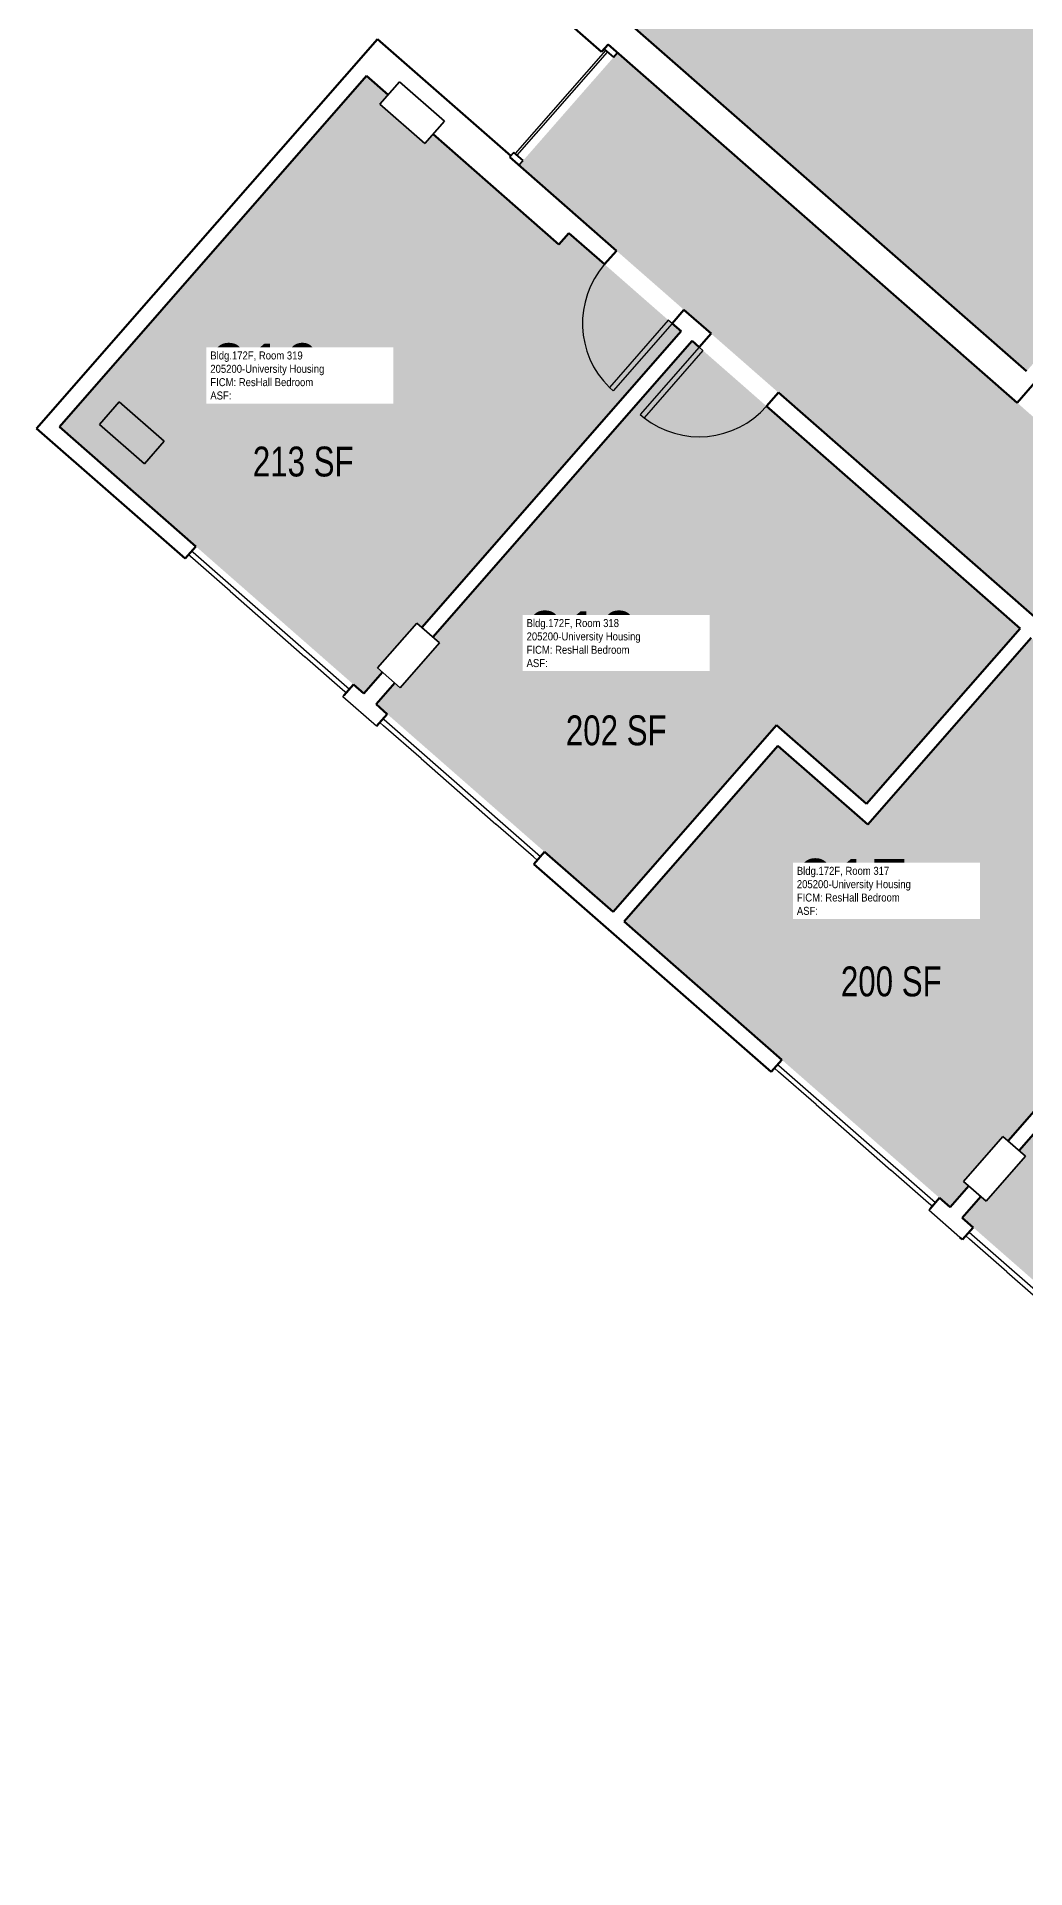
# Model space of a CAD drawing. Header units: inches. Extents: x 69234239 to 69236626, y 27656166 to 27658522.
# Drawn here: x 69234239 to 69234637, y 27657271 to 27658007 of the extents above; entities that cross this region are included whole.
import ezdxf
from ezdxf.enums import TextEntityAlignment as Align

# ---------------------------------------------------------------- set-up
doc = ezdxf.new("R2010")
doc.units = ezdxf.units.IN
doc.header["$LTSCALE"] = 100
doc.header["$MEASUREMENT"] = 0
for name, color, linetype in [('A-COLS', 5, 'CONTINUOUS'), ('A-DOOR', 2, 'CONTINUOUS'), ('A-GLAZ', 1, 'CONTINUOUS'), ('A-IDEN-RNUM', 7, 'CONTINUOUS'), ('A-IDEN-SNUM', 4, 'CONTINUOUS'), ('A-IDEN-VNUM', 4, 'CONTINUOUS'), ('A-WALL', 5, 'CONTINUOUS'), ('AREA-TEXT', 3, 'CONTINUOUS'), ('Rooms-Category-Color', 7, 'CONTINUOUS'), ('Rooms-College-Color', 7, 'CONTINUOUS'), ('Rooms-Department-Color', 7, 'CONTINUOUS'), ('Rooms-Division-Color', 7, 'CONTINUOUS'), ('Rooms-Information', 7, 'CONTINUOUS')]:
    doc.layers.add(name, color=color, linetype=linetype)
doc.styles.add('CP_AREA', font='arial.ttf', dxfattribs={"height": 15})
doc.styles.add('CP_ROOMSNUMBER', font='arial.ttf', dxfattribs={"height": 1})
doc.styles.add('CP_ROOMVNUMBER', font='arial.ttf', dxfattribs={"width": 0.85, "height": 0.075})

# ---------------------------------------------------------------- blocks, each defined once
blk = doc.blocks.new('08_Single-Flush - 08_Single-Flush_3_-0_ x 7_-0_-5597139-LEVEL 3')
at = {"layer": 'A-DOOR', "color": 7}
for p, q in [((16, -3.62), (16, -39.57)), ((18, -3.62), (16, -3.62)), ((18, -3.62), (18, -39.57)), ((18, -39.57), (16, -39.57))]:
    blk.add_line(p, q, dxfattribs=at)
at = {"layer": 'A-DOOR', "lineweight": 25}
blk.add_arc((18, -3.62), 36, 180, 266.81526, dxfattribs=at)
blk = doc.blocks.new('08_Single-Flush - 08_Single-Flush_3_-0_ x 7_-0_-5597140-LEVEL 3')
at = {"layer": 'A-DOOR', "color": 7}
for p, q in [((16, 3.62), (16, 39.57)), ((18, 39.57), (16, 39.57)), ((18, 3.62), (18, 39.57)), ((18, 3.62), (16, 3.62))]:
    blk.add_line(p, q, dxfattribs=at)
at = {"layer": 'A-DOOR', "lineweight": 25}
blk.add_arc((18, 3.62), 36, 93.18474, 180, dxfattribs=at)

msp = doc.modelspace()

# ---------------------------------------------------------------- hatches: boundary and pattern name
at = {"layer": 'Rooms-Category-Color', "true_color": 0x728ef3}
for points in [[(69234474.84, 27658015.05), (69234477.04, 27658013.12), (69234478.93, 27658011.47), (69234491.69, 27658000.3), (69234637.24, 27657872.83), (69234695.94, 27657939.86), (69234792.97, 27658050.67), (69234834.23, 27658097.78), (69234675.91, 27658236.42), (69234674.03, 27658238.07), (69234671.83, 27658239.99), (69234568.96, 27658330.08), (69234371.97, 27658105.13)], [(69234380.68, 27657983.86), (69234372.03, 27657991.43), (69234248.6, 27657850.48), (69234370.96, 27657743.33), (69234378.45, 27657751.89), (69234376.46, 27657753.63), (69234390.13, 27657769.24), (69234392.27, 27657771.68), (69234394.26, 27657769.94), (69234498.41, 27657888.87), (69234453.35, 27657928.33), (69234449.33, 27657923.74), (69234420.72, 27657948.8), (69234420.72, 27657948.8), (69234398.74, 27657968.04), (69234395.45, 27657964.29), (69234377.4, 27657980.1)], [(69234471.11, 27657655.63), (69234536.81, 27657730.65), (69234572.92, 27657699.03), (69234634.67, 27657769.55), (69234502.83, 27657885), (69234398.68, 27657766.07), (69234401.3, 27657763.78), (69234385.49, 27657745.72), (69234383.34, 27657747.61), (69234375.85, 27657739.05)], [(69234537.36, 27657722.36), (69234475.53, 27657651.76), (69234606.51, 27657537.05), (69234614, 27657545.61), (69234611.94, 27657547.42), (69234625.61, 27657563.03), (69234627.75, 27657565.48), (69234629.82, 27657563.66), (69234733.97, 27657682.6), (69234639.09, 27657765.68), (69234573.47, 27657690.74)], [(69234706.66, 27657449.35), (69234772.37, 27657524.38), (69234808.48, 27657492.75), (69234870.23, 27657563.27), (69234738.39, 27657678.73), (69234634.24, 27657559.79), (69234636.77, 27657557.57), (69234620.96, 27657539.52), (69234618.89, 27657541.33), (69234611.4, 27657532.77), (69234704.84, 27657450.94)]]:
    msp.add_hatch(color=171, dxfattribs=at).paths.add_polyline_path(points)
at = {"layer": 'Rooms-Category-Color', "true_color": 0xadadad}
msp.add_hatch(color=253, dxfattribs=at).paths.add_polyline_path([(69234685.7, 27658243.8), (69234846.08, 27658103.34), (69234798.65, 27658049.18), (69234845.43, 27658008.22), (69234892.86, 27658062.38), (69234988.96, 27657978.23), (69234989.36, 27657978.68), (69234998.39, 27657970.78), (69234994.04, 27657965.81), (69234789.14, 27657731.84), (69234785.11, 27657727.23), (69234776.08, 27657735.13), (69234776.16, 27657735.23), (69234637.57, 27657856.59), (69234633.57, 27657860.09), (69234633.57, 27657860.09), (69234631.31, 27657862.08), (69234483.78, 27657991.27), (69234472.9, 27658000.8), (69234433.28, 27657955.56), (69234458.14, 27657933.8), (69234458.13, 27657933.78), (69234505.4, 27657892.39), (69234641.66, 27657773.07), (69234740.95, 27657686.12), (69234877.22, 27657566.79), (69234976.9, 27657479.5), (69235094.64, 27657376.4), (69235214.47, 27657271.45), (69235254.01, 27657316.6), (69235244.41, 27657325.01), (69235246.38, 27657327.27), (69235217.61, 27657352.47), (69235215.61, 27657350.19), (69235200.19, 27657363.7), (69235171.35, 27657388.98), (69235171.35, 27657388.98), (69235111.42, 27657441.46), (69235113.4, 27657443.73), (69235084.63, 27657468.93), (69235082.64, 27657466.66), (69235080.58, 27657468.47), (69235080.59, 27657468.47), (69235007.19, 27657532.75), (69234926.02, 27657603.83), (69234925.59, 27657604.21), (69234925.59, 27657604.21), (69234902.25, 27657624.64), (69234854.17, 27657666.75), (69234853.75, 27657667.12), (69234851.75, 27657668.83), (69234830.25, 27657687.67), (69234878.01, 27657742.2), (69234878.01, 27657742.2), (69234995.22, 27657876.06), (69235043.24, 27657930.88), (69235064.76, 27657912.03), (69235067.49, 27657909.64), (69235071.46, 27657906.16), (69235115.22, 27657867.84), (69235138.94, 27657847.07), (69235138.93, 27657847.07), (69235248.09, 27657751.48), (69235291.57, 27657713.4), (69235466.98, 27657559.79), (69235506.55, 27657604.96), (69235386.59, 27657710.01), (69235268.87, 27657813.1), (69235169.18, 27657900.4), (69235033.43, 27658019.28), (69234801.16, 27658222.68), (69234801.11, 27658222.73), (69234797.91, 27658225.52), (69234751.91, 27658265.8), (69234751.91, 27658265.8), (69234744.42, 27658272.37), (69234725.34, 27658289.07)])
at = {"layer": 'Rooms-College-Color', "true_color": 0xadadad}
for points in [[(69234474.84, 27658015.05), (69234477.04, 27658013.12), (69234478.93, 27658011.47), (69234491.69, 27658000.3), (69234637.24, 27657872.83), (69234695.94, 27657939.86), (69234792.97, 27658050.67), (69234834.23, 27658097.78), (69234675.91, 27658236.42), (69234674.03, 27658238.07), (69234671.83, 27658239.99), (69234568.96, 27658330.08), (69234371.97, 27658105.13)], [(69234685.7, 27658243.8), (69234846.08, 27658103.34), (69234798.65, 27658049.18), (69234845.43, 27658008.22), (69234892.86, 27658062.38), (69234988.96, 27657978.23), (69234989.36, 27657978.68), (69234998.39, 27657970.78), (69234994.04, 27657965.81), (69234789.14, 27657731.84), (69234785.11, 27657727.23), (69234776.08, 27657735.13), (69234776.16, 27657735.23), (69234637.57, 27657856.59), (69234633.57, 27657860.09), (69234633.57, 27657860.09), (69234631.31, 27657862.08), (69234483.78, 27657991.27), (69234472.9, 27658000.8), (69234433.28, 27657955.56), (69234458.14, 27657933.8), (69234458.13, 27657933.78), (69234505.4, 27657892.39), (69234641.66, 27657773.07), (69234740.95, 27657686.12), (69234877.22, 27657566.79), (69234976.9, 27657479.5), (69235094.64, 27657376.4), (69235214.47, 27657271.45), (69235254.01, 27657316.6), (69235244.41, 27657325.01), (69235246.38, 27657327.27), (69235217.61, 27657352.47), (69235215.61, 27657350.19), (69235200.19, 27657363.7), (69235171.35, 27657388.98), (69235171.35, 27657388.98), (69235111.42, 27657441.46), (69235113.4, 27657443.73), (69235084.63, 27657468.93), (69235082.64, 27657466.66), (69235080.58, 27657468.47), (69235080.59, 27657468.47), (69235007.19, 27657532.75), (69234926.02, 27657603.83), (69234925.59, 27657604.21), (69234925.59, 27657604.21), (69234902.25, 27657624.64), (69234854.17, 27657666.75), (69234853.75, 27657667.12), (69234851.75, 27657668.83), (69234830.25, 27657687.67), (69234878.01, 27657742.2), (69234878.01, 27657742.2), (69234995.22, 27657876.06), (69235043.24, 27657930.88), (69235064.76, 27657912.03), (69235067.49, 27657909.64), (69235071.46, 27657906.16), (69235115.22, 27657867.84), (69235138.94, 27657847.07), (69235138.93, 27657847.07), (69235248.09, 27657751.48), (69235291.57, 27657713.4), (69235466.98, 27657559.79), (69235506.55, 27657604.96), (69235386.59, 27657710.01), (69235268.87, 27657813.1), (69235169.18, 27657900.4), (69235033.43, 27658019.28), (69234801.16, 27658222.68), (69234801.11, 27658222.73), (69234797.91, 27658225.52), (69234751.91, 27658265.8), (69234751.91, 27658265.8), (69234744.42, 27658272.37), (69234725.34, 27658289.07)], [(69234380.68, 27657983.86), (69234372.03, 27657991.43), (69234248.6, 27657850.48), (69234370.96, 27657743.33), (69234378.45, 27657751.89), (69234376.46, 27657753.63), (69234390.13, 27657769.24), (69234392.27, 27657771.68), (69234394.26, 27657769.94), (69234498.41, 27657888.87), (69234453.35, 27657928.33), (69234449.33, 27657923.74), (69234420.72, 27657948.8), (69234420.72, 27657948.8), (69234398.74, 27657968.04), (69234395.45, 27657964.29), (69234377.4, 27657980.1)], [(69234471.11, 27657655.63), (69234536.81, 27657730.65), (69234572.92, 27657699.03), (69234634.67, 27657769.55), (69234502.83, 27657885), (69234398.68, 27657766.07), (69234401.3, 27657763.78), (69234385.49, 27657745.72), (69234383.34, 27657747.61), (69234375.85, 27657739.05)], [(69234537.36, 27657722.36), (69234475.53, 27657651.76), (69234606.51, 27657537.05), (69234614, 27657545.61), (69234611.94, 27657547.42), (69234625.61, 27657563.03), (69234627.75, 27657565.48), (69234629.82, 27657563.66), (69234733.97, 27657682.6), (69234639.09, 27657765.68), (69234573.47, 27657690.74)], [(69234706.66, 27657449.35), (69234772.37, 27657524.38), (69234808.48, 27657492.75), (69234870.23, 27657563.27), (69234738.39, 27657678.73), (69234634.24, 27657559.79), (69234636.77, 27657557.57), (69234620.96, 27657539.52), (69234618.89, 27657541.33), (69234611.4, 27657532.77), (69234704.84, 27657450.94)]]:
    msp.add_hatch(color=253, dxfattribs=at).paths.add_polyline_path(points)
at = {"layer": 'Rooms-Department-Color', "true_color": 0x604aed}
for points in [[(69234474.84, 27658015.05), (69234477.04, 27658013.12), (69234478.93, 27658011.47), (69234491.69, 27658000.3), (69234637.24, 27657872.83), (69234695.94, 27657939.86), (69234792.97, 27658050.67), (69234834.23, 27658097.78), (69234675.91, 27658236.42), (69234674.03, 27658238.07), (69234671.83, 27658239.99), (69234568.96, 27658330.08), (69234371.97, 27658105.13)], [(69234380.68, 27657983.86), (69234372.03, 27657991.43), (69234248.6, 27657850.48), (69234370.96, 27657743.33), (69234378.45, 27657751.89), (69234376.46, 27657753.63), (69234390.13, 27657769.24), (69234392.27, 27657771.68), (69234394.26, 27657769.94), (69234498.41, 27657888.87), (69234453.35, 27657928.33), (69234449.33, 27657923.74), (69234420.72, 27657948.8), (69234420.72, 27657948.8), (69234398.74, 27657968.04), (69234395.45, 27657964.29), (69234377.4, 27657980.1)], [(69234471.11, 27657655.63), (69234536.81, 27657730.65), (69234572.92, 27657699.03), (69234634.67, 27657769.55), (69234502.83, 27657885), (69234398.68, 27657766.07), (69234401.3, 27657763.78), (69234385.49, 27657745.72), (69234383.34, 27657747.61), (69234375.85, 27657739.05)], [(69234537.36, 27657722.36), (69234475.53, 27657651.76), (69234606.51, 27657537.05), (69234614, 27657545.61), (69234611.94, 27657547.42), (69234625.61, 27657563.03), (69234627.75, 27657565.48), (69234629.82, 27657563.66), (69234733.97, 27657682.6), (69234639.09, 27657765.68), (69234573.47, 27657690.74)], [(69234706.66, 27657449.35), (69234772.37, 27657524.38), (69234808.48, 27657492.75), (69234870.23, 27657563.27), (69234738.39, 27657678.73), (69234634.24, 27657559.79), (69234636.77, 27657557.57), (69234620.96, 27657539.52), (69234618.89, 27657541.33), (69234611.4, 27657532.77), (69234704.84, 27657450.94)]]:
    msp.add_hatch(color=173, dxfattribs=at).paths.add_polyline_path(points)
at = {"layer": 'Rooms-Department-Color', "true_color": 0xacacac}
msp.add_hatch(color=253, dxfattribs=at).paths.add_polyline_path([(69234685.7, 27658243.8), (69234846.08, 27658103.34), (69234798.65, 27658049.18), (69234845.43, 27658008.22), (69234892.86, 27658062.38), (69234988.96, 27657978.23), (69234989.36, 27657978.68), (69234998.39, 27657970.78), (69234994.04, 27657965.81), (69234789.14, 27657731.84), (69234785.11, 27657727.23), (69234776.08, 27657735.13), (69234776.16, 27657735.23), (69234637.57, 27657856.59), (69234633.57, 27657860.09), (69234633.57, 27657860.09), (69234631.31, 27657862.08), (69234483.78, 27657991.27), (69234472.9, 27658000.8), (69234433.28, 27657955.56), (69234458.14, 27657933.8), (69234458.13, 27657933.78), (69234505.4, 27657892.39), (69234641.66, 27657773.07), (69234740.95, 27657686.12), (69234877.22, 27657566.79), (69234976.9, 27657479.5), (69235094.64, 27657376.4), (69235214.47, 27657271.45), (69235254.01, 27657316.6), (69235244.41, 27657325.01), (69235246.38, 27657327.27), (69235217.61, 27657352.47), (69235215.61, 27657350.19), (69235200.19, 27657363.7), (69235171.35, 27657388.98), (69235171.35, 27657388.98), (69235111.42, 27657441.46), (69235113.4, 27657443.73), (69235084.63, 27657468.93), (69235082.64, 27657466.66), (69235080.58, 27657468.47), (69235080.59, 27657468.47), (69235007.19, 27657532.75), (69234926.02, 27657603.83), (69234925.59, 27657604.21), (69234925.59, 27657604.21), (69234902.25, 27657624.64), (69234854.17, 27657666.75), (69234853.75, 27657667.12), (69234851.75, 27657668.83), (69234830.25, 27657687.67), (69234878.01, 27657742.2), (69234878.01, 27657742.2), (69234995.22, 27657876.06), (69235043.24, 27657930.88), (69235064.76, 27657912.03), (69235067.49, 27657909.64), (69235071.46, 27657906.16), (69235115.22, 27657867.84), (69235138.94, 27657847.07), (69235138.93, 27657847.07), (69235248.09, 27657751.48), (69235291.57, 27657713.4), (69235466.98, 27657559.79), (69235506.55, 27657604.96), (69235386.59, 27657710.01), (69235268.87, 27657813.1), (69235169.18, 27657900.4), (69235033.43, 27658019.28), (69234801.16, 27658222.68), (69234801.11, 27658222.73), (69234797.91, 27658225.52), (69234751.91, 27658265.8), (69234751.91, 27658265.8), (69234744.42, 27658272.37), (69234725.34, 27658289.07)])
at = {"layer": 'Rooms-Division-Color', "true_color": 0x604aed}
for points in [[(69234474.84, 27658015.05), (69234477.04, 27658013.12), (69234478.93, 27658011.47), (69234491.69, 27658000.3), (69234637.24, 27657872.83), (69234695.94, 27657939.86), (69234792.97, 27658050.67), (69234834.23, 27658097.78), (69234675.91, 27658236.42), (69234674.03, 27658238.07), (69234671.83, 27658239.99), (69234568.96, 27658330.08), (69234371.97, 27658105.13)], [(69234380.68, 27657983.86), (69234372.03, 27657991.43), (69234248.6, 27657850.48), (69234370.96, 27657743.33), (69234378.45, 27657751.89), (69234376.46, 27657753.63), (69234390.13, 27657769.24), (69234392.27, 27657771.68), (69234394.26, 27657769.94), (69234498.41, 27657888.87), (69234453.35, 27657928.33), (69234449.33, 27657923.74), (69234420.72, 27657948.8), (69234420.72, 27657948.8), (69234398.74, 27657968.04), (69234395.45, 27657964.29), (69234377.4, 27657980.1)], [(69234471.11, 27657655.63), (69234536.81, 27657730.65), (69234572.92, 27657699.03), (69234634.67, 27657769.55), (69234502.83, 27657885), (69234398.68, 27657766.07), (69234401.3, 27657763.78), (69234385.49, 27657745.72), (69234383.34, 27657747.61), (69234375.85, 27657739.05)], [(69234537.36, 27657722.36), (69234475.53, 27657651.76), (69234606.51, 27657537.05), (69234614, 27657545.61), (69234611.94, 27657547.42), (69234625.61, 27657563.03), (69234627.75, 27657565.48), (69234629.82, 27657563.66), (69234733.97, 27657682.6), (69234639.09, 27657765.68), (69234573.47, 27657690.74)], [(69234706.66, 27657449.35), (69234772.37, 27657524.38), (69234808.48, 27657492.75), (69234870.23, 27657563.27), (69234738.39, 27657678.73), (69234634.24, 27657559.79), (69234636.77, 27657557.57), (69234620.96, 27657539.52), (69234618.89, 27657541.33), (69234611.4, 27657532.77), (69234704.84, 27657450.94)]]:
    msp.add_hatch(color=173, dxfattribs=at).paths.add_polyline_path(points)
at = {"layer": 'Rooms-Division-Color', "true_color": 0xadadad}
msp.add_hatch(color=253, dxfattribs=at).paths.add_polyline_path([(69234685.7, 27658243.8), (69234846.08, 27658103.34), (69234798.65, 27658049.18), (69234845.43, 27658008.22), (69234892.86, 27658062.38), (69234988.96, 27657978.23), (69234989.36, 27657978.68), (69234998.39, 27657970.78), (69234994.04, 27657965.81), (69234789.14, 27657731.84), (69234785.11, 27657727.23), (69234776.08, 27657735.13), (69234776.16, 27657735.23), (69234637.57, 27657856.59), (69234633.57, 27657860.09), (69234633.57, 27657860.09), (69234631.31, 27657862.08), (69234483.78, 27657991.27), (69234472.9, 27658000.8), (69234433.28, 27657955.56), (69234458.14, 27657933.8), (69234458.13, 27657933.78), (69234505.4, 27657892.39), (69234641.66, 27657773.07), (69234740.95, 27657686.12), (69234877.22, 27657566.79), (69234976.9, 27657479.5), (69235094.64, 27657376.4), (69235214.47, 27657271.45), (69235254.01, 27657316.6), (69235244.41, 27657325.01), (69235246.38, 27657327.27), (69235217.61, 27657352.47), (69235215.61, 27657350.19), (69235200.19, 27657363.7), (69235171.35, 27657388.98), (69235171.35, 27657388.98), (69235111.42, 27657441.46), (69235113.4, 27657443.73), (69235084.63, 27657468.93), (69235082.64, 27657466.66), (69235080.58, 27657468.47), (69235080.59, 27657468.47), (69235007.19, 27657532.75), (69234926.02, 27657603.83), (69234925.59, 27657604.21), (69234925.59, 27657604.21), (69234902.25, 27657624.64), (69234854.17, 27657666.75), (69234853.75, 27657667.12), (69234851.75, 27657668.83), (69234830.25, 27657687.67), (69234878.01, 27657742.2), (69234878.01, 27657742.2), (69234995.22, 27657876.06), (69235043.24, 27657930.88), (69235064.76, 27657912.03), (69235067.49, 27657909.64), (69235071.46, 27657906.16), (69235115.22, 27657867.84), (69235138.94, 27657847.07), (69235138.93, 27657847.07), (69235248.09, 27657751.48), (69235291.57, 27657713.4), (69235466.98, 27657559.79), (69235506.55, 27657604.96), (69235386.59, 27657710.01), (69235268.87, 27657813.1), (69235169.18, 27657900.4), (69235033.43, 27658019.28), (69234801.16, 27658222.68), (69234801.11, 27658222.73), (69234797.91, 27658225.52), (69234751.91, 27658265.8), (69234751.91, 27658265.8), (69234744.42, 27658272.37), (69234725.34, 27658289.07)])

# ---------------------------------------------------------------- linework, layer by layer
at = {"layer": 'A-COLS', "lineweight": 35}
for p, q in [((69234377.4, 27657980.1), (69234385.3, 27657989.13)), ((69234385.3, 27657989.13), (69234403.36, 27657973.32)), ((69234395.45, 27657964.29), (69234377.4, 27657980.1)), ((69234403.36, 27657973.32), (69234395.45, 27657964.29)), ((69234264.74, 27657851.46), (69234272.65, 27657860.49)), ((69234272.65, 27657860.49), (69234290.71, 27657844.68)), ((69234282.8, 27657835.65), (69234264.74, 27657851.46)), ((69234290.71, 27657844.68), (69234282.8, 27657835.65)), ((69234376.46, 27657753.63), (69234392.27, 27657771.68)), ((69234392.27, 27657771.68), (69234401.3, 27657763.78)), ((69234401.3, 27657763.78), (69234385.49, 27657745.72)), ((69234385.49, 27657745.72), (69234376.46, 27657753.63)), ((69234611.94, 27657547.42), (69234627.75, 27657565.48)), ((69234627.75, 27657565.48), (69234636.77, 27657557.57)), ((69234636.77, 27657557.57), (69234620.96, 27657539.52)), ((69234620.96, 27657539.52), (69234611.94, 27657547.42))]:
    msp.add_line(p, q, dxfattribs=at)
at = {"layer": 'A-GLAZ', "lineweight": 40, "extrusion": (0, 0, -1)}
for p, q in [((69234469.14, 27658004.09), (69234467.49, 27658002.21)), ((69234467.49, 27658002.21), (69234471.25, 27657998.92)), ((69234472.9, 27658000.8), (69234469.14, 27658004.09)), ((69234471.25, 27657998.92), (69234472.9, 27658000.8))]:
    msp.add_line(p, q, dxfattribs=at)
at = {"layer": 'A-GLAZ'}
for p, q in [((69234468.06, 27658001.72), (69234431.73, 27657960.24)), ((69234432.48, 27657959.58), (69234468.81, 27658001.06)), ((69234468.81, 27658001.06), (69234468.06, 27658001.72)), ((69234431.73, 27657960.24), (69234432.48, 27657959.58)), ((69234302.14, 27657797.62), (69234300.44, 27657799.1)), ((69234301.76, 27657800.6), (69234302.34, 27657800.1)), ((69234317.18, 27657784.44), (69234302.14, 27657797.62)), ((69234302.34, 27657800.1), (69234365.14, 27657745.1)), ((69234317.18, 27657784.44), (69234347.27, 27657758.09)), ((69234362.32, 27657744.91), (69234347.27, 27657758.09)), ((69234363.82, 27657743.59), (69234362.32, 27657744.91)), ((69234378.87, 27657730.42), (69234377.37, 27657731.73)), ((69234378.68, 27657733.24), (69234379.07, 27657732.9)), ((69234393.92, 27657717.24), (69234378.87, 27657730.42)), ((69234379.07, 27657732.9), (69234441.88, 27657677.9)), ((69234393.92, 27657717.24), (69234424.01, 27657690.89)), ((69234439.06, 27657677.71), (69234424.01, 27657690.89)), ((69234440.56, 27657676.39), (69234439.06, 27657677.71)), ((69234537.61, 27657591.41), (69234535.92, 27657592.89)), ((69234537.23, 27657594.4), (69234537.72, 27657593.97)), ((69234552.65, 27657578.23), (69234537.61, 27657591.41)), ((69234537.72, 27657593.97), (69234600.62, 27657538.89)), ((69234552.65, 27657578.23), (69234582.75, 27657551.88)), ((69234597.79, 27657538.7), (69234582.75, 27657551.88)), ((69234599.3, 27657537.39), (69234597.79, 27657538.7)), ((69234614.34, 27657524.21), (69234612.84, 27657525.53)), ((69234614.16, 27657527.03), (69234676.87, 27657472.12)), ((69234629.39, 27657511.03), (69234614.34, 27657524.21)), ((69234629.39, 27657511.03), (69234659.48, 27657484.68))]:
    msp.add_line(p, q, dxfattribs=at)
at = {"layer": 'A-GLAZ', "lineweight": 40}
for p, q in [((69234431.17, 27657960.73), (69234429.52, 27657958.85)), ((69234429.52, 27657958.85), (69234433.28, 27657955.56)), ((69234434.93, 27657957.44), (69234431.17, 27657960.73)), ((69234433.28, 27657955.56), (69234434.93, 27657957.44))]:
    msp.add_line(p, q, dxfattribs=at)
at = {"layer": 'A-WALL', "lineweight": 50}
for p, q in [((69234637.24, 27657872.83), (69234351.85, 27658122.76)), ((69234341.31, 27658110.72), (69234466.5, 27658001.08)), ((69234376.37, 27658006.25), (69234286.41, 27657903.52)), ((69234429.94, 27657959.33), (69234376.37, 27658006.25)), ((69234469.14, 27658004.09), (69234466.5, 27658001.08)), ((69234469.14, 27658004.09), (69234633.49, 27657860.17)), ((69234248.6, 27657850.48), (69234372.03, 27657991.43)), ((69234372.03, 27657991.43), (69234380.68, 27657983.86)), ((69234398.74, 27657968.04), (69234420.72, 27657948.8)), ((69234458.14, 27657933.8), (69234429.53, 27657958.86)), ((69234420.72, 27657948.8), (69234449.33, 27657923.74)), ((69234472.47, 27657921.23), (69234458.13, 27657933.78)), ((69234449.33, 27657923.74), (69234453.35, 27657928.33)), ((69234453.35, 27657928.33), (69234467.69, 27657915.77)), ((69234467.69, 27657915.77), (69234472.47, 27657921.23)), ((69234286.41, 27657903.52), (69234239.43, 27657849.87)), ((69234499.55, 27657897.51), (69234494.78, 27657892.05)), ((69234494.78, 27657892.05), (69234498.41, 27657888.87)), ((69234510.46, 27657887.96), (69234499.55, 27657897.51)), ((69234498.41, 27657888.87), (69234394.26, 27657769.94)), ((69234398.68, 27657766.07), (69234502.83, 27657885)), ((69234502.83, 27657885), (69234505.69, 27657882.5)), ((69234505.69, 27657882.5), (69234510.46, 27657887.96)), ((69234537.55, 27657864.24), (69234532.77, 27657858.79)), ((69234708.65, 27657714.4), (69234537.55, 27657864.24)), ((69234633.49, 27657860.17), (69234641.4, 27657869.19)), ((69234532.77, 27657858.79), (69234634.67, 27657769.55)), ((69234239.43, 27657849.87), (69234299.13, 27657797.59)), ((69234303.41, 27657802.48), (69234248.6, 27657850.48)), ((69234299.13, 27657797.59), (69234303.41, 27657802.48)), ((69234634.67, 27657769.55), (69234572.92, 27657699.03)), ((69234573.47, 27657690.74), (69234639.09, 27657765.68)), ((69234378.45, 27657751.89), (69234370.96, 27657743.33)), ((69234366.79, 27657746.98), (69234362.88, 27657742.51)), ((69234370.96, 27657743.33), (69234366.79, 27657746.98)), ((69234375.85, 27657739.05), (69234383.34, 27657747.61)), ((69234380.33, 27657735.12), (69234375.85, 27657739.05)), ((69234376.05, 27657730.23), (69234380.33, 27657735.12)), ((69234536.81, 27657730.65), (69234471.11, 27657655.63)), ((69234572.92, 27657699.03), (69234536.81, 27657730.65)), ((69234475.53, 27657651.76), (69234537.36, 27657722.36)), ((69234537.36, 27657722.36), (69234573.47, 27657690.74)), ((69234443.52, 27657679.78), (69234439.24, 27657674.89)), ((69234471.11, 27657655.63), (69234443.52, 27657679.78)), ((69234733.97, 27657682.6), (69234629.82, 27657563.66)), ((69234634.24, 27657559.79), (69234738.39, 27657678.73)), ((69234439.24, 27657674.89), (69234534.6, 27657591.39)), ((69234538.88, 27657596.28), (69234475.53, 27657651.76)), ((69234534.6, 27657591.39), (69234538.88, 27657596.28)), ((69234602.26, 27657540.77), (69234598.35, 27657536.3)), ((69234606.51, 27657537.05), (69234602.26, 27657540.77)), ((69234614, 27657545.61), (69234606.51, 27657537.05)), ((69234611.4, 27657532.77), (69234618.89, 27657541.33)), ((69234615.8, 27657528.91), (69234611.4, 27657532.77)), ((69234610.49, 27657524.93), (69234611.52, 27657524.02)), ((69234611.52, 27657524.02), (69234615.8, 27657528.91))]:
    msp.add_line(p, q, dxfattribs=at)
at = {"layer": 'A-WALL'}
for p, q in [((69234362.51, 27657742.09), (69234362.88, 27657742.51)), ((69234376.05, 27657730.23), (69234362.51, 27657742.09)), ((69234597.98, 27657535.88), (69234598.35, 27657536.3)), ((69234610.49, 27657524.93), (69234597.98, 27657535.88))]:
    msp.add_line(p, q, dxfattribs=at)

# ---------------------------------------------------------------- block references
at = {"layer": 'A-DOOR'}
for name, p, rotation in [('08_Single-Flush - 08_Single-Flush_3_-0_ x 7_-0_-5597139-LEVEL 3', (69234483.62, 27657906.64), 318.791372527106), ('08_Single-Flush - 08_Single-Flush_3_-0_ x 7_-0_-5597140-LEVEL 3', (69234521.62, 27657873.37), 138.791372527106)]:
    msp.add_blockref(name, p, dxfattribs=dict(at, rotation=rotation))

# ---------------------------------------------------------------- texts
at = {"layer": 'A-IDEN-RNUM', "style": 'CP_ROOMSNUMBER'}
for s, p in [('0319-00', (69234318.71, 27657870.41)), ('0318-00', (69234445.81, 27657762.91)), ('0317-00', (69234554.42, 27657663.39))]:
    msp.add_text(s, height=1, dxfattribs=at).set_placement(p)
at = {"layer": 'A-IDEN-SNUM', "style": 'CP_ROOMSNUMBER'}
for s, p in [('172F031900', (69234318.77, 27657870.41)), ('172F031800', (69234445.87, 27657762.91)), ('172F031700', (69234554.47, 27657663.39))]:
    msp.add_text(s, height=1, dxfattribs=at).set_placement(p)
at = {"layer": 'A-IDEN-VNUM', "style": 'CP_ROOMVNUMBER', "width": 0.85}
for s, p in [('319', (69234309.23, 27657861.43)), ('318', (69234436.34, 27657753.94)), ('317', (69234544.94, 27657654.42))]:
    msp.add_text(s, height=22.5, dxfattribs=at).set_placement(p)
at = {"layer": 'AREA-TEXT', "style": 'CP_AREA', "width": 0.75}
for s, p in [('213 SF', (69234346.57, 27657836.56)), ('202 SF', (69234472.37, 27657728.58)), ('200 SF', (69234582.9, 27657627.73))]:
    msp.add_text(s, height=12, dxfattribs=at).set_placement(p, align=Align.MIDDLE_CENTER)

# ---------------------------------------------------------------- next in the draw order: texts
at = {"layer": 'Rooms-Information', "char_height": 3.2143, "width": 72, "attachment_point": 7, "style": 'CP_ROOMVNUMBER', "bg_fill": 3, "box_fill_scale": 1.5, "bg_fill_color": 256, "bg_fill_true_color": 13158600, "bg_fill_transparency": 0}
for s, insert in [('Bldg.172F, Room 319^M^J205200-University Housing^M^JFICM: ResHall Bedroom^M^JASF: ', (69234309.23, 27657861.43)), ('Bldg.172F, Room 318^M^J205200-University Housing^M^JFICM: ResHall Bedroom^M^JASF: ', (69234436.34, 27657753.94)), ('Bldg.172F, Room 317^M^J205200-University Housing^M^JFICM: ResHall Bedroom^M^JASF: ', (69234544.94, 27657654.42))]:
    msp.add_mtext(s, dxfattribs=dict(at, insert=insert))

doc.saveas('drawing.dxf')
